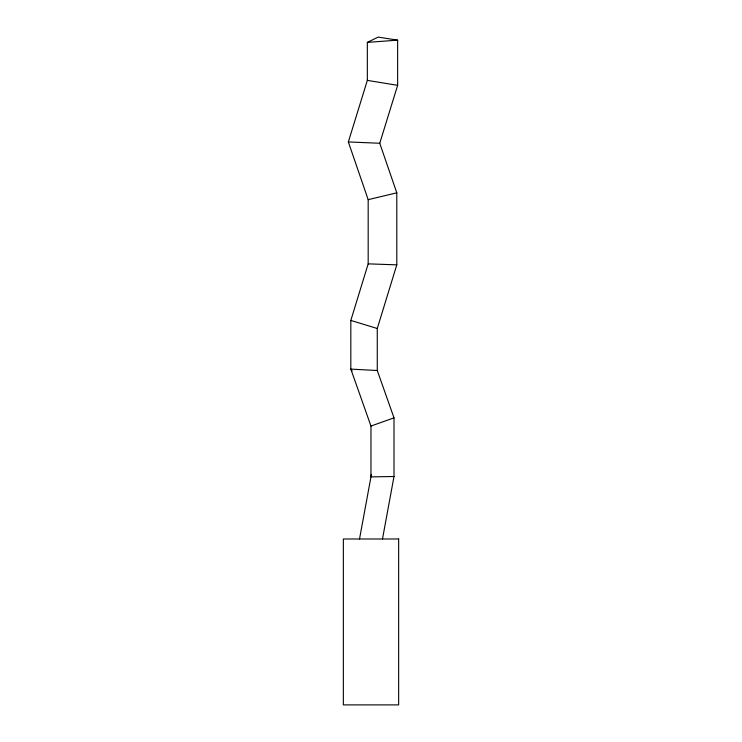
<?xml version="1.0" encoding="UTF-8"?>
<svg xmlns="http://www.w3.org/2000/svg" width="742" height="742" viewBox="0 0 742 742"><rect width="100%" height="100%" fill="white"/><g stroke="black" fill="none" stroke-linecap="round" stroke-linejoin="round"><path stroke-width="1.11" d="M359.518 538.989L371.436 474.342M382.482 538.989L394.002 476.512L394.002 417.848L377.27 370.518L377.27 328.502L396.794 264.848L396.794 192.818L379.756 143.262L397.638 85.321L397.638 40.151L378.16 37.1L367.336 42.387L367.336 80.386L348.341 141.945L368.18 199.663L368.18 263.855L350.827 320.433L350.827 369.108L370.963 426.056L370.963 476.883L394.002 476.512M370.963 426.056L394.002 417.848M368.18 199.663L396.794 192.818M367.336 42.387L397.638 40.151M368.18 263.855L396.794 264.848M348.341 141.945L379.756 143.262M377.27 370.518L350.827 369.108L352.098 370.954M367.336 80.386L397.638 85.321M350.827 320.433L377.27 328.502M398.649 538.989L343.351 538.989L343.351 704.9L398.649 704.9L398.649 538.989"/></g></svg>
